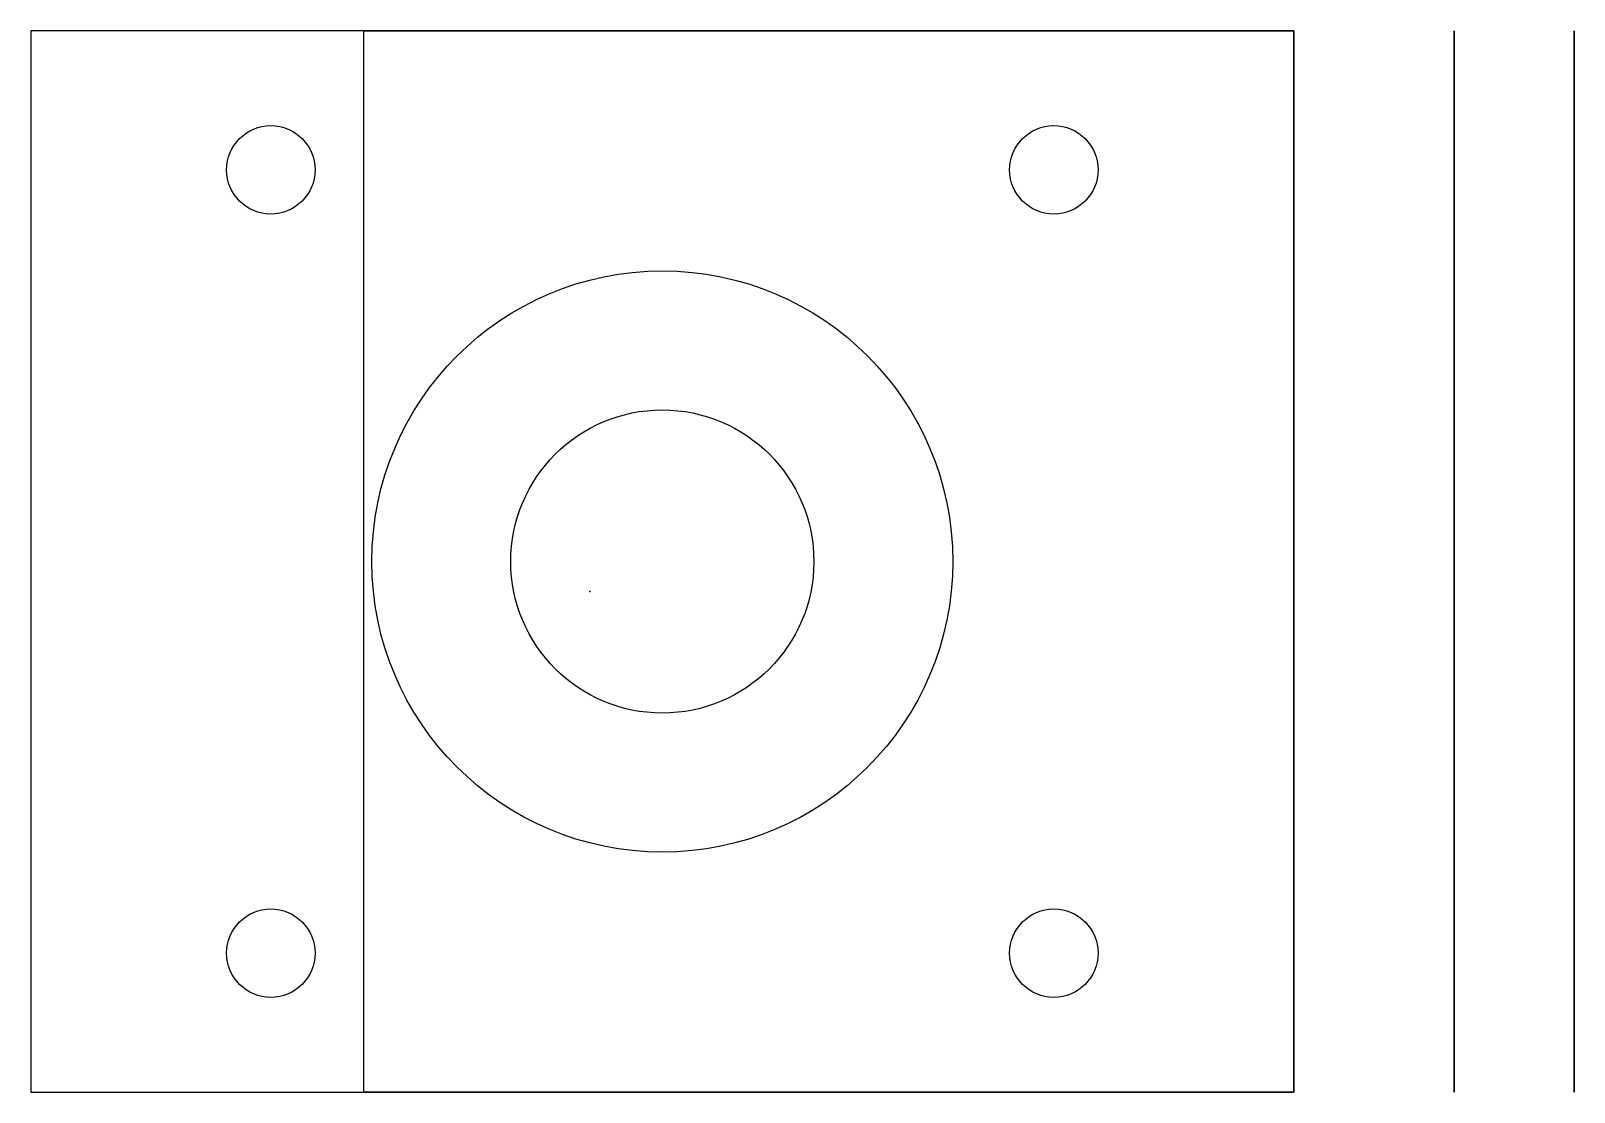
# Model space of a CAD drawing. Header units: centimetres. Extents: x -2.21 to 3.9, y -1.98 to 2.22.
import ezdxf

# ---------------------------------------------------------------- set-up
doc = ezdxf.new("R2010")
doc.units = ezdxf.units.CM
doc.header["$MEASUREMENT"] = 0
for name, color, linetype in [('Declination Motor Mount v3_Reconstructed-Sketch10', 7, 'Continuous'), ('Declination Motor Mount v3_Reconstructed-Sketch11', 7, 'Continuous'), ('Declination Motor Mount v3_Reconstructed-Sketch6', 7, 'Continuous'), ('Declination Motor Mount v3_Reconstructed-Sketch7', 7, 'Continuous'), ('Declination Motor Mount v3_Reconstructed-Sketch8', 7, 'Continuous'), ('Declination Motor Mount v3_Reconstructed-Sketch9', 7, 'Continuous'), ('Declination Motor Mount v3_Sketch1', 7, 'Continuous'), ('Declination Motor Mount v3_Sketch2', 7, 'Continuous'), ('Declination Motor Mount v3_Sketch3', 7, 'Continuous'), ('Declination Motor Mount v3_Sketch4', 7, 'Continuous'), ('Declination Motor Mount v3_Sketch5', 7, 'Continuous')]:
    doc.layers.add(name, color=color, linetype=linetype)

msp = doc.modelspace()

# ---------------------------------------------------------------- linework, layer by layer
at = {"layer": 'Declination Motor Mount v3_Reconstructed-Sketch10'}
for centre in [(-1.2624, 1.6681, -2.3143), (1.8376, 1.6681, -2.3143), (-1.2624, -1.4319, -2.3143), (1.8376, -1.4319, -2.3143)]:
    msp.add_circle(centre, 0.175, dxfattribs=at)
msp.add_point((0, 0, -2.3143), dxfattribs=at)
at = {"layer": 'Declination Motor Mount v3_Reconstructed-Sketch11'}
msp.add_circle((0.2876, 0.1181, 11.4307), 0.6, dxfattribs=at)
msp.add_point((0, 0, 11.4307), dxfattribs=at)
at = {"layer": 'Declination Motor Mount v3_Reconstructed-Sketch6'}
for p, q in [((3.8976, 2.2181, 10.3207), (3.8976, -1.9819, 10.3207)), ((3.8976, 2.2181, -1.6793), (3.8976, 2.2181, 10.3207)), ((3.8976, -1.9819, -1.6793), (3.8976, 2.2181, -1.6793)), ((3.8976, 0.1821, 4.0327), (3.8976, 0.1821, 3.5684)), ((3.8976, 0.1821, 5.073), (3.8976, 0.1821, 4.6087)), ((3.8976, 0.1821, 5.073), (3.8976, 0.1821, 4.6087)), ((3.8976, 0.1821, 4.0327), (3.8976, 0.1821, 3.5684)), ((3.8976, 0.1821, 5.073), (3.8976, 0.1821, 4.6087)), ((3.8976, 0.1821, 4.0327), (3.8976, 0.1821, 3.5684)), ((3.8976, 0.0541, 3.5684), (3.8976, 0.0541, 4.0327)), ((3.8976, 0.0541, 4.6087), (3.8976, 0.0541, 5.073)), ((3.8976, -1.9819, 10.3207), (3.8976, -1.9819, -1.6793))]:
    msp.add_line(p, q, dxfattribs=at)
at = {"layer": 'Declination Motor Mount v3_Reconstructed-Sketch6', "extrusion": (1, -4.57689e-17, 2.77556e-16)}
for start, end in [(274.8627, 85.1373), (274.8627, 85.1373), (94.8627, 265.1373)]:
    msp.add_arc((0.1181, 4.3207, 3.8976), 0.755, start, end, dxfattribs=at)
at = {"layer": 'Declination Motor Mount v3_Reconstructed-Sketch6', "extrusion": (-1, -4.90059e-17, -7.04004e-16)}
msp.add_arc((-0.1181, 4.3207, -3.8976), 0.295, 102.5299, 257.4701, dxfattribs=at)
at = {"layer": 'Declination Motor Mount v3_Reconstructed-Sketch6', "extrusion": (-1, 2.77587e-16, 7.65529e-16)}
msp.add_arc((-0.1181, 4.3207, -3.8976), 0.295, 282.5299, 77.4701, dxfattribs=at)
at = {"layer": 'Declination Motor Mount v3_Reconstructed-Sketch6'}
msp.add_point((3.8976, 0), dxfattribs=at)
at = {"layer": 'Declination Motor Mount v3_Reconstructed-Sketch7'}
for p, q in [((3.8976, 2.2181, 10.3207), (3.8976, -1.9819, 10.3207)), ((3.8976, 2.2181, -1.6793), (3.8976, 2.2181, 10.3207)), ((3.8976, -1.9819, -1.6793), (3.8976, 2.2181, -1.6793)), ((3.8976, 0.1821, 5.073), (3.8976, 0.1821, 4.6087)), ((3.8976, 0.1821, 4.0327), (3.8976, 0.1821, 3.5684)), ((3.8976, 0.1821, 4.0327), (3.8976, 0.1821, 3.5684)), ((3.8976, 0.1821, 5.073), (3.8976, 0.1821, 4.6087)), ((3.8976, 0.1821, 5.073), (3.8976, 0.1821, 4.6087)), ((3.8976, 0.1821, 4.0327), (3.8976, 0.1821, 3.5684)), ((3.8976, -1.9819, 10.3207), (3.8976, -1.9819, -1.6793))]:
    msp.add_line(p, q, dxfattribs=at)
at = {"layer": 'Declination Motor Mount v3_Reconstructed-Sketch7', "extrusion": (1, -4.57689e-17, 2.77556e-16)}
msp.add_circle((-0.3819, 4.3207, 3.8976), 0.125, dxfattribs=at)
msp.add_arc((0.1181, 4.3207, 3.8976), 0.755, 274.8627, 85.1373, dxfattribs=at)
msp.add_arc((0.1181, 4.3207, 3.8976), 0.755, 274.8627, 85.1373, dxfattribs=at)
at = {"layer": 'Declination Motor Mount v3_Reconstructed-Sketch7', "extrusion": (-1, -4.90059e-17, -7.04004e-16)}
msp.add_arc((-0.1181, 4.3207, -3.8976), 0.295, 102.5299, 257.4701, dxfattribs=at)
at = {"layer": 'Declination Motor Mount v3_Reconstructed-Sketch7'}
msp.add_point((3.8976, 0), dxfattribs=at)
at = {"layer": 'Declination Motor Mount v3_Reconstructed-Sketch8'}
for p, q in [((3.8976, 2.2181, 10.3207), (3.8976, -1.9819, 10.3207)), ((3.8976, 2.2181, -1.6793), (3.8976, 2.2181, 10.3207)), ((3.8976, -1.9819, -1.6793), (3.8976, 2.2181, -1.6793)), ((3.8976, 0.1821, 4.861), (3.8976, 0.1821, 4.6087)), ((3.8976, 0.1821, 4.0327), (3.8976, 0.1821, 3.7804)), ((3.8976, -1.9819, 10.3207), (3.8976, -1.9819, -1.6793))]:
    msp.add_line(p, q, dxfattribs=at)
at = {"layer": 'Declination Motor Mount v3_Reconstructed-Sketch8', "extrusion": (1, -4.57689e-17, 2.77556e-16)}
msp.add_circle((-0.3819, 4.3207, 3.8976), 0.125, dxfattribs=at)
for centre, radius, start, end in [((0.6181, 4.3207, 3.8976), 0.125, 284.05913, 75.94087), ((0.6181, 4.3207, 3.8976), 0.125, 284.05913, 75.94087), ((0.1181, 4.3207, 3.8976), 0.5441, 12.87801, 83.2443)]:
    msp.add_arc(centre, radius, start, end, dxfattribs=at)
at = {"layer": 'Declination Motor Mount v3_Reconstructed-Sketch8', "extrusion": (1, -1.2665e-16, 9.60333e-16)}
msp.add_arc((0.1181, 4.3207, 3.8976), 0.5441, 276.7557, 347.12199, dxfattribs=at)
at = {"layer": 'Declination Motor Mount v3_Reconstructed-Sketch8', "extrusion": (-1, -5.73035e-18, -5.09281e-16)}
msp.add_arc((-0.1181, 4.3207, -3.8976), 0.295, 102.5299, 257.4701, dxfattribs=at)
at = {"layer": 'Declination Motor Mount v3_Reconstructed-Sketch8'}
msp.add_point((3.8976, 0), dxfattribs=at)
at = {"layer": 'Declination Motor Mount v3_Reconstructed-Sketch9'}
for p, q in [((3.8976, 2.2181, 10.3207), (3.8976, -1.9819, 10.3207)), ((3.8976, -1.9819, -1.6793), (3.8976, 2.2181, -1.6793)), ((3.8976, 2.2181, -1.6793), (3.8976, 2.2181, 10.3207)), ((3.8976, -1.9819, 10.3207), (3.8976, -1.9819, -1.6793))]:
    msp.add_line(p, q, dxfattribs=at)
at = {"layer": 'Declination Motor Mount v3_Reconstructed-Sketch9', "extrusion": (1, -4.57689e-17, 2.77556e-16)}
for centre in [(0.6181, 4.3207, 3.8976), (0.6181, 4.3207, 3.8976), (0.6181, 4.3207, 3.8976), (-0.3819, 4.3207, 3.8976)]:
    msp.add_circle(centre, 0.125, dxfattribs=at)
at = {"layer": 'Declination Motor Mount v3_Reconstructed-Sketch9'}
msp.add_point((3.8976, 0), dxfattribs=at)
at = {"layer": 'Declination Motor Mount v3_Sketch1'}
for p, q in [((3.4226, 2.2181, 15.3207), (3.4226, 2.2181, -1.6793)), ((3.4226, 2.2181, -1.6793), (3.4226, -1.9819, -1.6793)), ((3.4226, -1.9819, 15.3207), (3.4226, 2.2181, 15.3207)), ((3.4226, 2.2181, 10.3207), (3.4226, -1.9819, 10.3207)), ((3.4226, -1.9819, -1.6793), (3.4226, -1.9819, 15.3207))]:
    msp.add_line(p, q, dxfattribs=at)
at = {"layer": 'Declination Motor Mount v3_Sketch1', "extrusion": (-1, 4.57689e-17, -2.77556e-16)}
for centre in [(-0.6181, 4.3207, -3.4226), (0.3819, 4.3207, -3.4226)]:
    msp.add_circle(centre, 0.125, dxfattribs=at)
at = {"layer": 'Declination Motor Mount v3_Sketch1'}
msp.add_point((3.4226, 0), dxfattribs=at)
at = {"layer": 'Declination Motor Mount v3_Sketch2'}
for p, q in [((-2.2124, 2.2181, 10.9557), (-2.2124, -1.9819, 10.9557)), ((2.7876, 2.2181, 10.9557), (-2.2124, 2.2181, 10.9557)), ((-0.8941, -1.9819, 10.9557), (-0.8941, 2.2181, 10.9557)), ((-0.8941, 2.2181, 10.9557), (2.7876, 2.2181, 10.9557)), ((2.7876, 2.2181, 10.9557), (2.7876, -1.9819, 10.9557)), ((2.7876, -1.9819, 10.9557), (2.7876, 2.2181, 10.9557)), ((-2.2124, -1.9819, 10.9557), (2.7876, -1.9819, 10.9557)), ((2.7876, -1.9819, 10.9557), (-0.8941, -1.9819, 10.9557))]:
    msp.add_line(p, q, dxfattribs=at)
msp.add_point((0, 0, 10.9557), dxfattribs=at)
at = {"layer": 'Declination Motor Mount v3_Sketch3'}
for p, q in [((3.4226, 2.2181, -1.6793), (3.4226, -1.9819, -1.6793)), ((3.4226, -1.9819, 10.3207), (3.4226, 2.2181, 10.3207)), ((3.4226, 2.2181, -6.6793), (3.4226, -1.9819, -6.6793)), ((3.4226, 2.2181, 10.3207), (3.4226, 2.2181, -6.6793)), ((3.4226, -1.9819, -6.6793), (3.4226, -1.9819, 10.3207))]:
    msp.add_line(p, q, dxfattribs=at)
at = {"layer": 'Declination Motor Mount v3_Sketch3', "extrusion": (-1, 4.57689e-17, -2.77556e-16)}
for centre in [(-0.6181, 4.3207, -3.4226), (0.3819, 4.3207, -3.4226)]:
    msp.add_circle(centre, 0.125, dxfattribs=at)
at = {"layer": 'Declination Motor Mount v3_Sketch3'}
for p in [(3.4226, 0), (3.4226, -0.3819, 4.3207)]:
    msp.add_point(p, dxfattribs=at)
at = {"layer": 'Declination Motor Mount v3_Sketch4'}
for p, q in [((-2.2124, 2.2181, -2.7893), (-2.2124, -1.9819, -2.7893)), ((2.7876, 2.2181, -2.7893), (-2.2124, 2.2181, -2.7893)), ((-0.8941, -1.9819, -2.7893), (-0.8941, 2.2181, -2.7893)), ((-0.8941, 2.2181, -2.7893), (2.7876, 2.2181, -2.7893)), ((2.7876, -1.9819, -2.7893), (2.7876, 2.2181, -2.7893)), ((2.7876, 2.2181, -2.7893), (2.7876, -1.9819, -2.7893)), ((-2.2124, -1.9819, -2.7893), (2.7876, -1.9819, -2.7893)), ((2.7876, -1.9819, -2.7893), (-0.8941, -1.9819, -2.7893))]:
    msp.add_line(p, q, dxfattribs=at)
msp.add_point((0, 0, -2.7893), dxfattribs=at)
at = {"layer": 'Declination Motor Mount v3_Sketch5'}
for p, q in [((2.7876, 2.2181, -2.3143), (-2.2124, 2.2181, -2.3143)), ((-2.2124, 2.2181, -2.3143), (-2.2124, -1.9819, -2.3143)), ((2.7876, -1.9819, -2.3143), (2.7876, 2.2181, -2.3143)), ((-2.2124, -1.9819, -2.3143), (2.7876, -1.9819, -2.3143))]:
    msp.add_line(p, q, dxfattribs=at)
msp.add_circle((0.2876, 0.1181, -2.3143), 1.15, dxfattribs=at)
msp.add_point((0, 0, -2.3143), dxfattribs=at)

doc.saveas('drawing.dxf')
